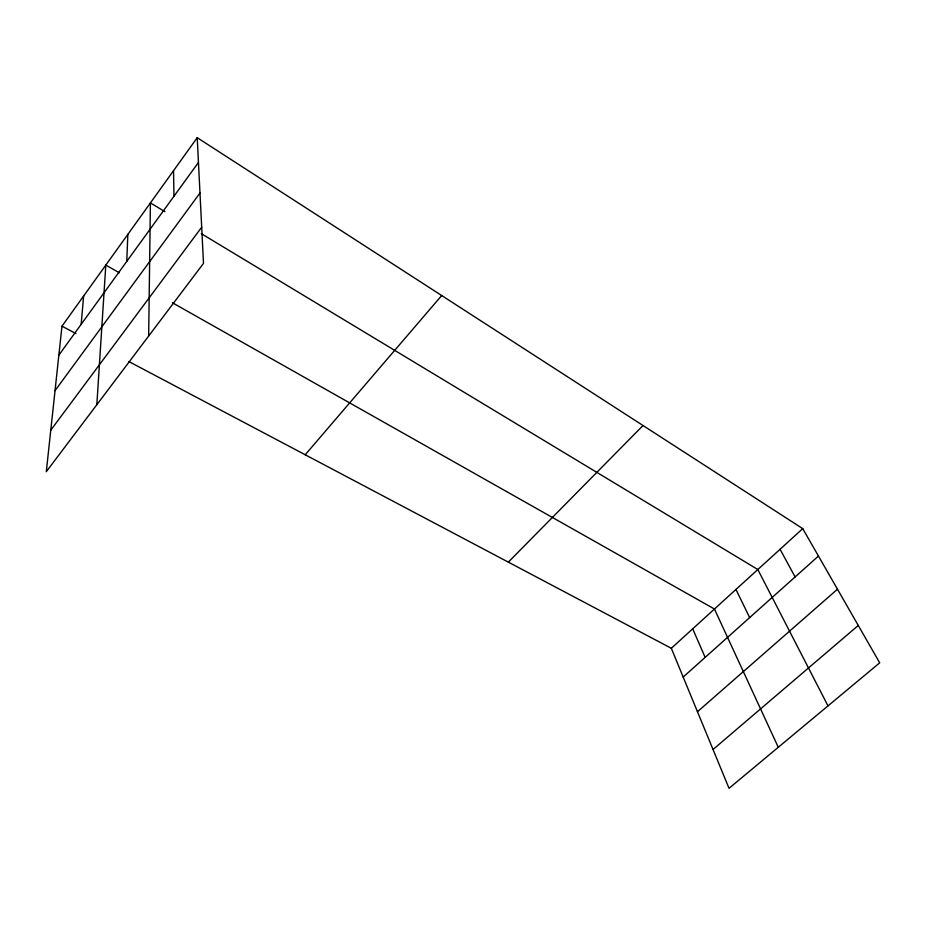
<?xml version="1.0" encoding="UTF-8"?>
<svg xmlns="http://www.w3.org/2000/svg" width="926" height="926" viewBox="0 0 926 926"><rect width="100%" height="100%" fill="white"/><g stroke="black" fill="none" stroke-linecap="round" stroke-linejoin="round"><path stroke-width="1.39" d="M148.669 336.022L150.406 202.921L164.921 211.672M126.758 261.398L127.846 234.382M96.836 404.72L105.807 265.102L119.419 272.8M81.164 324.343L83.629 296.007M197.215 137.685L61.984 326.195L46.3 471.693L203.5 263.366L197.215 137.685L802.738 528.642L879.7 662.831L729.028 788.315L671.327 648.293L128.946 361.591M58.859 355.121L198.453 162.432M55.028 390.656L199.981 193.002M50.78 430.173L201.694 227.194M305.21 454.759L441.69 295.533M508.328 562.14L643.026 425.52M671.327 648.293L802.738 528.642M683.18 677.045L818.457 556.063M697.463 711.735L837.486 589.225M713.032 749.504L858.263 625.467M61.984 326.195L75.92 333.557M172.41 302.744L714.455 609.019L778.28 747.294M201.278 233.63L757.827 569.536L827.994 705.89M780.074 549.28L795.11 576.944M735.95 589.457L749.666 617.584M692.706 628.835L705.161 657.391M173.532 170.697L173.961 196.254"/></g></svg>
